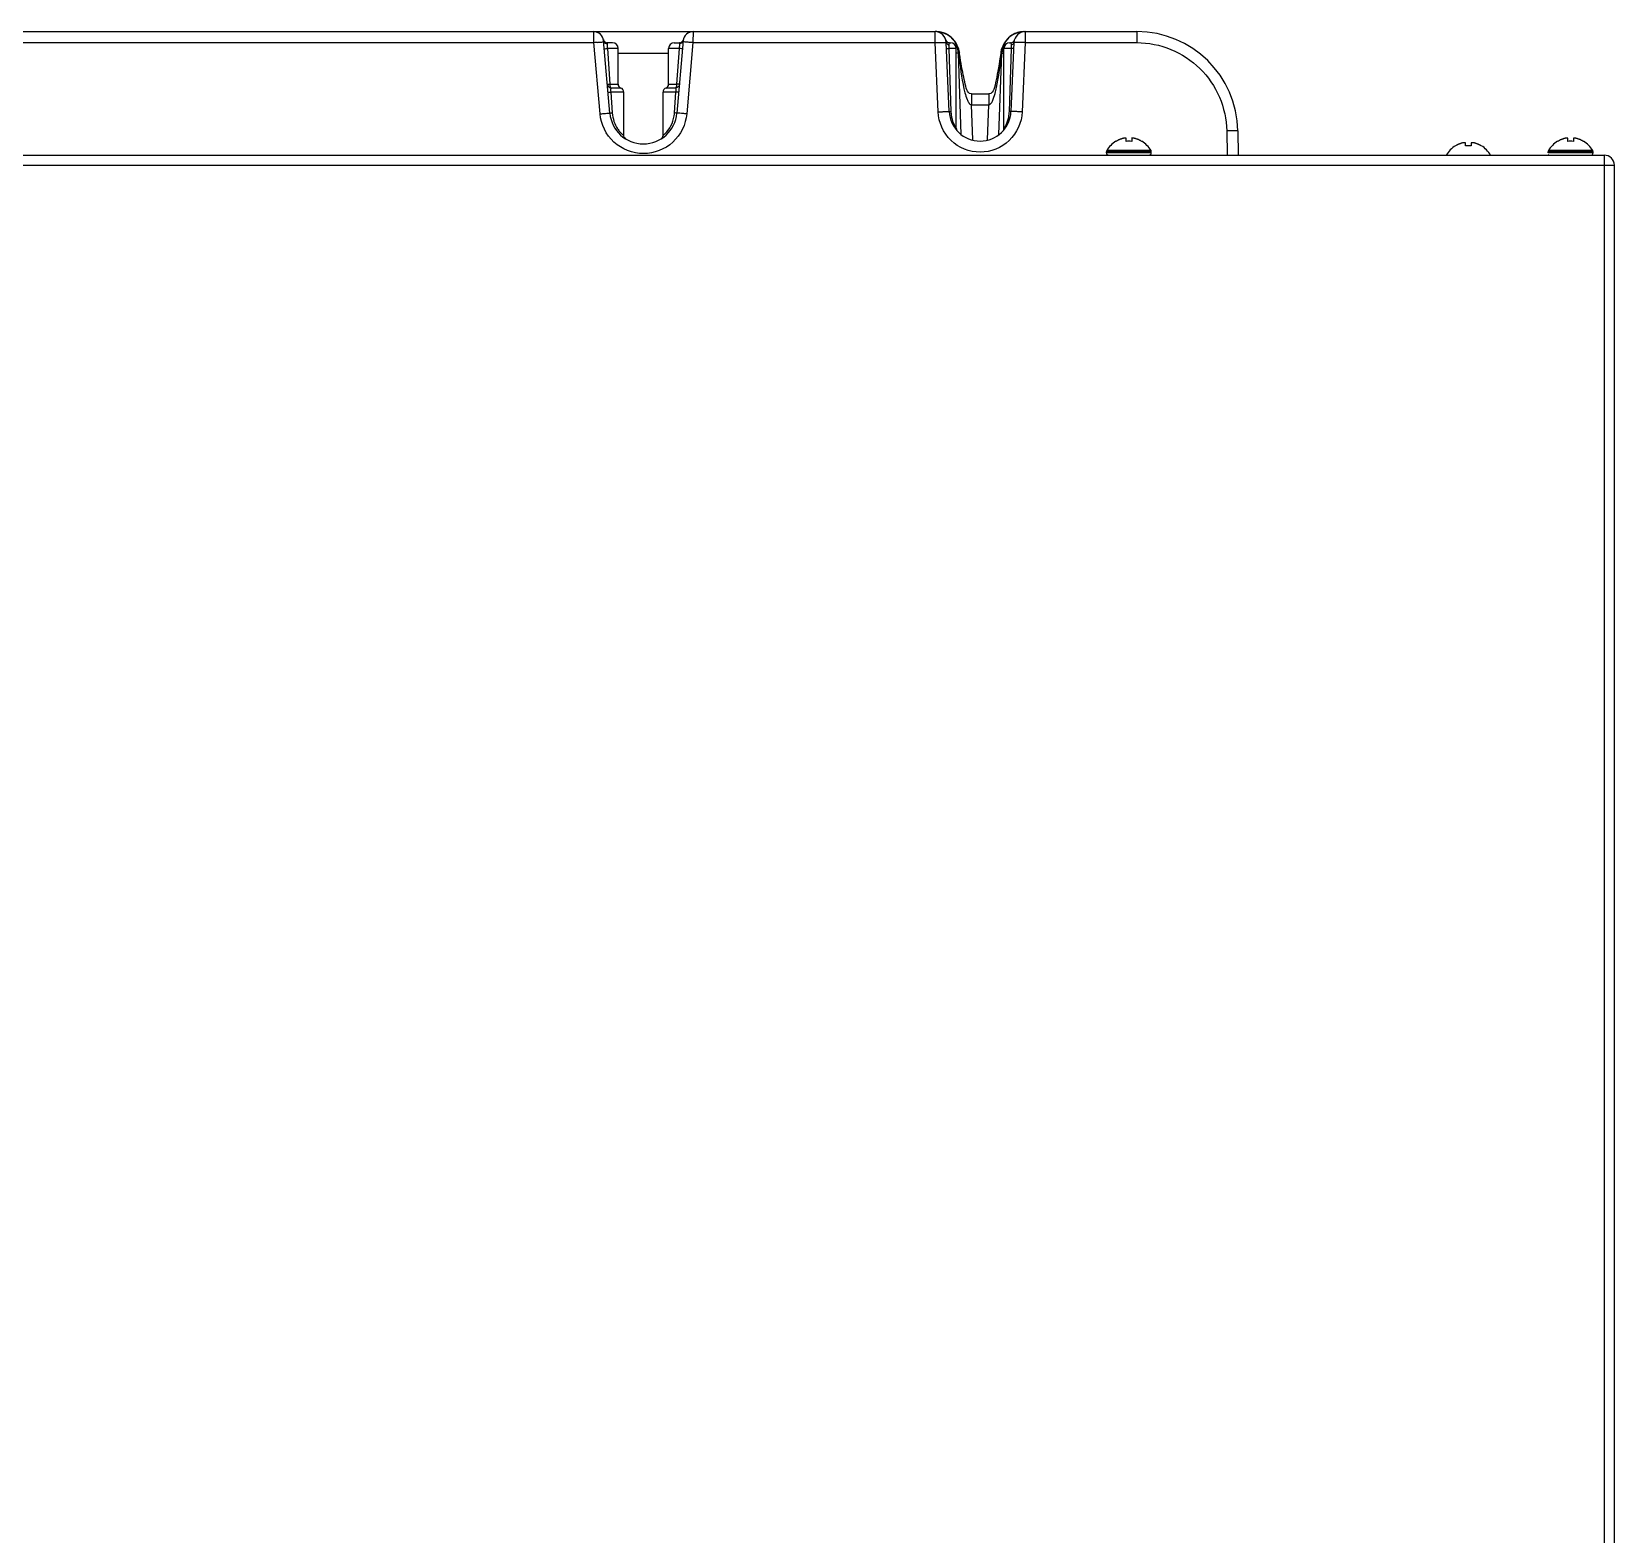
# Model space of a CAD drawing. Header units: millimetres. Extents: x -2618 to 1806, y -1718 to 1521.
# Drawn here: x 216.5 to 498.5, y -791.7 to -524 of the extents above; entities that cross this region are included whole.
import ezdxf

# ---------------------------------------------------------------- set-up
doc = ezdxf.new("R2010")
doc.units = ezdxf.units.MM
doc.header["$LTSCALE"] = 346.5
doc.layers.get('0').update_dxf_attribs({"linetype": 'CONTINUOUS'})
doc.layers.add('ASSI', color=7, linetype='CONTINUOUS')
doc.layers.add('GEOM', color=7, linetype='CONTINUOUS')

msp = doc.modelspace()

# ---------------------------------------------------------------- linework, layer by layer
for p, q in [((316.67, -525.93), (316.65, -523.97)), ((316.65, -523.97), (334.35, -523.97)), ((334.35, -523.97), (334.33, -525.93)), ((377.64, -523.97), (377.47, -523.97)), ((377.64, -524), (377.64, -523.97)), ((378.02, -523.98), (377.68, -523.97)), ((379.24, -524.28), (378.02, -523.98)), ((380.32, -524.94), (379.24, -524.28)), ((391.67, -524.32), (390.6, -525.01)), ((392.89, -523.99), (391.67, -524.32)), ((393.32, -523.97), (392.89, -523.99)), ((393.36, -523.97), (393.36, -524)), ((393.36, -523.97), (393.53, -523.97)), ((413.43, -523.97), (413.43, -525.93)), ((317.78, -538.61), (316.67, -525.93)), ((318.37, -525.39), (318.37, -525.38)), ((319.52, -538.49), (318.39, -525.57)), ((319.09, -526.97), (319.52, -533.31)), ((321, -526.97), (319.09, -526.97)), ((320, -525.97), (319.1, -525.97)), ((321, -533.31), (321, -526.97)), ((330, -533.31), (330, -526.97)), ((331.91, -526.97), (330, -526.97)), ((331, -525.97), (331.9, -525.97)), ((332.61, -525.57), (331.48, -538.49)), ((331.48, -533.31), (331.91, -526.97)), ((334.33, -525.93), (333.22, -538.61)), ((379.92, -526.97), (380.29, -538.18)), ((381.25, -526.97), (379.92, -526.97)), ((380.11, -525.97), (380.25, -525.97)), ((381.18, -525.91), (380.32, -524.94)), ((381.71, -527.11), (381.18, -525.91)), ((381.25, -541.18), (381.25, -526.97)), ((381.81, -527.62), (381.71, -527.11)), ((389.27, -527.2), (389.19, -527.62)), ((389.77, -526), (389.27, -527.2)), ((389.75, -541.18), (389.75, -526.97)), ((391.08, -526.97), (389.75, -526.97)), ((390.6, -525.01), (389.77, -526)), ((390.71, -538.18), (391.08, -526.97)), ((390.75, -525.97), (390.89, -525.97)), ((321, -527.83), (330, -527.83)), ((382.14, -542.29), (381.63, -527.83)), ((381.81, -527.62), (381.73, -527.79)), ((381.85, -527.94), (381.81, -527.62)), ((381.93, -528.51), (381.85, -527.94)), ((388.86, -542.28), (389.37, -527.83)), ((389.16, -527.83), (389.07, -528.49)), ((389.19, -527.62), (389.16, -527.83)), ((389.19, -527.62), (389.27, -527.79)), ((319.52, -533.31), (321, -533.31)), ((319.69, -534.72), (319.96, -538.43)), ((322, -534.72), (319.69, -534.72)), ((321.5, -534.01), (319.72, -534.01)), ((322, -542.44), (322, -534.72)), ((329, -542.44), (329, -534.72)), ((331.31, -534.72), (329, -534.72)), ((331.28, -534.01), (329.5, -534.01)), ((330, -533.31), (331.48, -533.31)), ((331.04, -538.43), (331.31, -534.72)), ((383.95, -535.07), (383.95, -537)), ((383.95, -535.07), (387.05, -535.07)), ((387.05, -535.07), (387.05, -537)), ((384.17, -543.26), (383.95, -537)), ((383.95, -537), (387.05, -537)), ((386.83, -543.27), (387.05, -537)), ((409.7, -543.52), (409.7, -543.49)), ((411.5, -543.52), (411.5, -542.97)), ((412.5, -542.97), (412.5, -543.52)), ((414.3, -543.49), (414.3, -543.52)), ((429.43, -541.66), (429.5, -545.97)), ((431.42, -541.66), (431.5, -545.97)), ((472, -544.32), (472, -543.77)), ((473, -543.77), (473, -544.32)), ((488.4, -543.52), (488.4, -543.49)), ((490.2, -543.52), (490.2, -542.97)), ((491.2, -542.97), (491.2, -543.52)), ((493, -543.49), (493, -543.52)), ((470.2, -544.32), (470.2, -544.29)), ((474.8, -544.29), (474.8, -544.32))]:
    msp.add_line(p, q)
for points in [[(383.95, -535.07), (383.88, -535.06), (383.6, -534.96), (383.4, -534.78), (383.26, -534.56), (383.14, -534.31), (383.04, -534.02), (382.94, -533.68), (382.84, -533.31), (382.75, -532.91), (382.66, -532.5), (382.57, -532.08), (382.48, -531.64), (382.39, -531.17), (382.29, -530.68), (382.2, -530.17), (382.11, -529.63), (382.02, -529.08), (381.93, -528.51)], [(389.07, -528.49), (388.97, -529.14), (388.87, -529.78), (388.76, -530.39), (388.66, -530.98), (388.55, -531.53), (388.45, -532.06), (388.35, -532.56), (388.25, -533.03), (388.15, -533.48), (388.04, -533.9), (387.92, -534.25), (387.8, -534.52), (387.64, -534.76), (387.39, -534.97), (387.05, -535.07)], [(322.36, -543.08), (322.09, -542.8), (322, -542.44)]]:
    msp.add_lwpolyline(points)
for centre, radius, start, end in [((316.65, -525.72), 1.75, 5, 90), ((334.35, -525.72), 1.75, 90, 175), ((377.64, -527.97), 4, 2, 90), ((377.68, -527.93), 3.96, 88.7411, 89.8189), ((377.68, -528), 4.03, 79.61, 88.717), ((377.67, -528.01), 4.04, 70.132, 79.621), ((377.67, -528.01), 4.05, 67.2098, 70.1136), ((377.66, -528.03), 4.06, 62.1511, 67.2083), ((377.66, -528.03), 4.07, 54.9693, 62.1489), ((393.36, -527.97), 4, 90, 178), ((393.34, -528.05), 4.08, 115.6557, 128.4849), ((393.33, -528.03), 4.06, 111.1699, 115.6314), ((393.33, -528.01), 4.04, 106.7855, 111.1698), ((393.32, -528), 4.03, 99.3459, 106.7739), ((393.32, -528), 4.03, 90.2065, 99.3566), ((413.43, -541.97), 18, 1, 90), ((324.79, -618.65), 93.07, 94.5946, 95.0064), ((319.1, -525.22), 0.75, 191.537, 270), ((320, -526.97), 1, 0, 90), ((331, -526.97), 1, 90, 180), ((331.9, -525.22), 0.75, 270, 348.463), ((326.21, -618.65), 93.07, 84.9936, 85.4054), ((380.11, -525.22), 0.75, 195.8266, 270), ((386.03, -526.61), 6.13, 181.5647, 183.3659), ((377.66, -528.04), 4.07, 53.3758, 54.9642), ((377.65, -528.05), 4.08, 49.9989, 53.3752), ((380.25, -526.97), 1, 0, 90), ((377.65, -528.05), 4.08, 45.0922, 49.9995), ((377.67, -528.03), 4.06, 42.7972, 45.0903), ((377.66, -528.04), 4.07, 38.7678, 42.7935), ((377.65, -528.05), 4.09, 30.1781, 38.7653), ((377.64, -528.05), 4.1, 17.633, 30.1484), ((377.65, -528.05), 4.09, 16.172, 17.6163), ((377.59, -528.06), 4.15, 5.8351, 16.1569), ((393.4, -528.06), 4.14, 163.15, 174.1655), ((393.36, -528.05), 4.1, 150.8188, 163.1113), ((390.75, -526.97), 1, 90, 180), ((393.35, -528.05), 4.09, 143.0966, 150.7915), ((393.34, -528.04), 4.07, 138.6219, 143.0956), ((393.34, -528.04), 4.07, 136.3665, 138.6186), ((393.34, -528.04), 4.08, 129.9171, 136.3653), ((393.33, -528.03), 4.06, 128.5019, 129.9138), ((390.89, -525.22), 0.75, 270, 344.1734), ((387.14, -526.64), 3.95, 359.7035, 2.1157), ((377.62, -528.06), 4.11, 3.6746, 5.8311), ((454.09, -521.77), 72.61, 184.7616, 185.5732), ((311.26, -521.32), 78.28, 354.5155, 355.2556), ((393.38, -528.06), 4.12, 174.166, 176.3307), ((321.75, -533.31), 0.75, 180, 250.5288), ((321.25, -534.72), 0.75, 0, 70.5288), ((329.75, -534.72), 0.75, 109.4712, 180), ((329.25, -533.31), 0.75, 289.4712, 0), ((325.5, -537.97), 6, 185, 355), ((324.79, -537.98), 6.27, 346.3702, 355.8977), ((386.44, -537.97), 6.15, 181.9219, 185.3029), ((386.32, -537.98), 6.03, 185.2889, 191.9011), ((384.63, -537.98), 6.08, 348.3969, 358.1009), ((385.5, -537.97), 5.5, 196.4964, 208.6594), ((382, -541.18), 0.75, 180, 222.5368), ((389, -541.18), 0.75, 317.4632, 0), ((385.5, -537.97), 5.5, 326.7936, 327.5177), ((385.5, -537.97), 5.5, 335.0393, 342.4331), ((328.25, -542.44), 0.75, 301.5881, 0), ((412.2, -547.59), 4.8, 121.3727, 149.6988), ((412.19, -547.58), 4.75, 118.9684, 121.5341), ((412.18, -547.57), 4.75, 118.0072, 118.9681), ((412.18, -547.57), 4.75, 116.6805, 118.0073), ((412.18, -547.57), 4.74, 115.5405, 116.6805), ((412.18, -547.56), 4.74, 114.5711, 115.5404), ((412.18, -547.56), 4.73, 113.3194, 114.5711), ((412.18, -547.55), 4.73, 112.5461, 113.3194), ((412.17, -547.55), 4.72, 111.0144, 112.5463), ((412.17, -547.54), 4.72, 110.517, 111.0141), ((412.17, -547.53), 4.7, 108.4648, 110.5176), ((412.16, -547.51), 4.68, 107.3827, 108.4643), ((412.16, -547.5), 4.67, 106.3946, 107.3827), ((412.15, -547.47), 4.64, 104.3176, 106.396), ((411.25, -544.95), 1.99, 93.6605, 97.2792), ((411.25, -544.92), 1.96, 92.4443, 93.6521), ((411.25, -544.91), 1.95, 89.9378, 92.445), ((411.25, -544.91), 1.95, 88.1324, 89.9356), ((411.25, -544.92), 1.96, 86.2517, 88.132), ((411.25, -544.95), 2, 82.7212, 86.2442), ((412, -547.29), 3.8, 82.4351, 97.5649), ((412.75, -544.95), 2, 93.7558, 97.2788), ((412.75, -544.92), 1.96, 91.868, 93.7483), ((412.75, -544.91), 1.95, 90.0644, 91.8677), ((412.75, -544.91), 1.95, 87.555, 90.0621), ((412.75, -544.92), 1.96, 86.3479, 87.5558), ((412.75, -544.95), 1.99, 82.7209, 86.3395), ((411.85, -547.47), 4.64, 73.604, 75.6824), ((411.84, -547.5), 4.67, 72.6173, 73.6054), ((411.84, -547.51), 4.68, 71.5357, 72.6173), ((411.83, -547.53), 4.7, 69.4824, 71.5352), ((411.83, -547.54), 4.72, 68.9859, 69.483), ((411.83, -547.55), 4.72, 67.4537, 68.9856), ((411.82, -547.55), 4.73, 66.6806, 67.4539), ((411.82, -547.56), 4.73, 65.4289, 66.6806), ((411.82, -547.56), 4.74, 64.4596, 65.4289), ((411.82, -547.57), 4.74, 63.3195, 64.4595), ((411.82, -547.57), 4.75, 61.9927, 63.3195), ((411.82, -547.57), 4.75, 61.0319, 61.9928), ((411.81, -547.58), 4.75, 58.4659, 61.0316), ((411.8, -547.59), 4.8, 30.3012, 58.6273), ((472.69, -548.38), 4.75, 118.9684, 121.5341), ((472.68, -548.37), 4.75, 118.0072, 118.9681), ((472.68, -548.37), 4.75, 116.6805, 118.0073), ((472.68, -548.37), 4.74, 115.5405, 116.6805), ((472.68, -548.36), 4.74, 114.5711, 115.5404), ((472.68, -548.36), 4.73, 113.3194, 114.5711), ((472.68, -548.35), 4.73, 112.5461, 113.3194), ((472.67, -548.35), 4.72, 111.0144, 112.5463), ((472.67, -548.34), 4.72, 110.517, 111.0141), ((472.67, -548.33), 4.7, 108.4648, 110.5176), ((472.66, -548.31), 4.68, 107.3827, 108.4643), ((472.66, -548.3), 4.67, 106.3946, 107.3827), ((472.65, -548.27), 4.64, 104.3176, 106.396), ((471.75, -545.75), 1.99, 93.6605, 97.2792), ((471.75, -545.72), 1.96, 92.4443, 93.6521), ((471.75, -545.71), 1.95, 89.9378, 92.445), ((471.75, -545.71), 1.95, 88.1324, 89.9356), ((471.75, -545.72), 1.96, 86.2517, 88.132), ((471.75, -545.75), 2, 82.7212, 86.2442), ((473.25, -545.75), 2, 93.7558, 97.2788), ((473.25, -545.72), 1.96, 91.868, 93.7483), ((473.25, -545.71), 1.95, 90.0644, 91.8677), ((473.25, -545.71), 1.95, 87.555, 90.0621), ((473.25, -545.72), 1.96, 86.3479, 87.5558), ((473.25, -545.75), 1.99, 82.7209, 86.3395), ((472.35, -548.27), 4.64, 73.604, 75.6824), ((472.34, -548.3), 4.67, 72.6173, 73.6054), ((472.34, -548.31), 4.68, 71.5357, 72.6173), ((472.33, -548.33), 4.7, 69.4824, 71.5352), ((472.33, -548.34), 4.72, 68.9859, 69.483), ((472.33, -548.35), 4.72, 67.4537, 68.9856), ((472.32, -548.35), 4.73, 66.6806, 67.4539), ((472.32, -548.36), 4.73, 65.4289, 66.6806), ((472.32, -548.36), 4.74, 64.4596, 65.4289), ((472.32, -548.37), 4.74, 63.3195, 64.4595), ((472.32, -548.37), 4.75, 61.9927, 63.3195), ((472.32, -548.37), 4.75, 61.0319, 61.9928), ((472.31, -548.38), 4.75, 58.4659, 61.0316), ((490.9, -547.59), 4.8, 121.3727, 149.6988), ((490.89, -547.58), 4.75, 118.9684, 121.5341), ((490.88, -547.57), 4.75, 118.0072, 118.9681), ((490.88, -547.57), 4.75, 116.6805, 118.0073), ((490.88, -547.57), 4.74, 115.5405, 116.6805), ((490.88, -547.56), 4.74, 114.5711, 115.5404), ((490.88, -547.56), 4.73, 113.3194, 114.5711), ((490.88, -547.55), 4.73, 112.5461, 113.3194), ((490.87, -547.55), 4.72, 111.0144, 112.5463), ((490.87, -547.54), 4.72, 110.517, 111.0141), ((490.87, -547.53), 4.7, 108.4648, 110.5176), ((490.86, -547.51), 4.68, 107.3827, 108.4643), ((490.86, -547.5), 4.67, 106.3946, 107.3827), ((490.85, -547.47), 4.64, 104.3176, 106.396), ((489.95, -544.95), 1.99, 93.6605, 97.2792), ((489.95, -544.92), 1.96, 92.4443, 93.6521), ((489.95, -544.91), 1.95, 89.9378, 92.445), ((489.95, -544.91), 1.95, 88.1324, 89.9356), ((489.95, -544.92), 1.96, 86.2517, 88.132), ((489.95, -544.95), 2, 82.7212, 86.2442), ((490.7, -547.29), 3.8, 82.4351, 97.5649), ((491.45, -544.95), 2, 93.7558, 97.2788), ((491.45, -544.92), 1.96, 91.868, 93.7483), ((491.45, -544.91), 1.95, 90.0644, 91.8677), ((491.45, -544.91), 1.95, 87.555, 90.0621), ((491.45, -544.92), 1.96, 86.3479, 87.5558), ((491.45, -544.95), 1.99, 82.7209, 86.3395), ((490.55, -547.47), 4.64, 73.604, 75.6824), ((490.54, -547.5), 4.67, 72.6173, 73.6054), ((490.54, -547.51), 4.68, 71.5357, 72.6173), ((490.53, -547.53), 4.7, 69.4824, 71.5352), ((490.53, -547.54), 4.72, 68.9859, 69.483), ((490.53, -547.55), 4.72, 67.4537, 68.9856), ((490.52, -547.55), 4.73, 66.6806, 67.4539), ((490.52, -547.56), 4.73, 65.4289, 66.6806), ((490.52, -547.56), 4.74, 64.4596, 65.4289), ((490.52, -547.57), 4.74, 63.3195, 64.4595), ((490.52, -547.57), 4.75, 61.9927, 63.3195), ((490.52, -547.57), 4.75, 61.0319, 61.9928), ((490.51, -547.58), 4.75, 58.4659, 61.0316), ((490.5, -547.59), 4.8, 30.3012, 58.6273), ((472.7, -548.39), 4.8, 121.3727, 149.6988), ((472.5, -548.09), 3.8, 82.4351, 97.5649), ((472.3, -548.39), 4.8, 30.3012, 58.6273), ((490.9, -548.39), 4.8, 148.0159, 149.6988), ((490.5, -548.39), 4.8, 31.34, 31.9841)]:
    msp.add_arc(centre, radius, start, end)
for points, knots in [([(317.34, -525.88), (317.59, -525.86), (317.94, -525.85), (318.3, -525.79), (318.41, -525.81)], [0, 0, 0, 0, 0.700093, 1, 1, 1, 1]), ([(318.41, -525.81), (318.41, -525.81), (318.41, -525.81), (318.41, -525.81), (318.41, -525.81)], [0, 0, 0, 0, 0.68249, 1, 1, 1, 1]), ([(318.52, -527.04), (318.52, -527.02), (318.61, -527.03), (318.75, -526.98), (318.95, -526.98), (319.09, -526.97)], [0, 0, 0, 0, 0.072605, 0.280394, 1, 1, 1, 1]), ([(319.1, -525.97), (319.08, -525.97), (319.02, -526.02), (319.04, -526.09), (319.03, -526.13)], [0, 0, 0, 0, 0.335138, 1, 1, 1, 1]), ([(319.03, -526.13), (319.03, -526.16), (319.03, -526.22), (319.03, -526.29), (319.03, -526.32)], [0, 0, 0, 0, 0.455049, 1, 1, 1, 1]), ([(331.97, -526.13), (331.96, -526.09), (331.98, -526.02), (331.92, -525.97), (331.9, -525.97)], [0, 0, 0, 0, 0.664835, 1, 1, 1, 1]), ([(331.91, -526.97), (331.92, -526.89), (331.95, -526.61), (331.98, -526.33), (331.97, -526.13)], [0, 0, 0, 0, 0.294378, 1, 1, 1, 1]), ([(332.48, -527.04), (332.48, -527.02), (332.39, -527.03), (332.25, -526.98), (332.05, -526.98), (331.91, -526.97)], [0, 0, 0, 0, 0.072605, 0.280394, 1, 1, 1, 1]), ([(333.66, -525.88), (333.41, -525.86), (333.06, -525.85), (332.7, -525.79), (332.59, -525.81)], [0, 0, 0, 0, 0.700093, 1, 1, 1, 1]), ([(332.59, -525.81), (332.59, -525.81), (332.59, -525.81), (332.59, -525.81), (332.59, -525.81)], [0, 0, 0, 0, 0.68249, 1, 1, 1, 1]), ([(379.47, -525.88), (379.47, -526.04), (379.65, -526.24), (379.86, -526.31), (379.92, -526.33)], [0, 0, 0, 0, 0.70476, 1, 1, 1, 1]), ([(379.52, -527), (379.51, -526.97), (379.73, -527.02), (379.82, -526.98), (379.92, -526.97)], [0, 0, 0, 0, 0.269947, 1, 1, 1, 1]), ([(379.93, -526.21), (379.93, -526.23), (379.93, -526.27), (379.92, -526.31), (379.92, -526.33)], [0, 0, 0, 0, 0.476101, 1, 1, 1, 1]), ([(380.11, -525.97), (380.07, -525.97), (379.94, -525.99), (379.94, -526.14), (379.93, -526.21)], [0, 0, 0, 0, 0.355281, 1, 1, 1, 1]), ([(390.93, -525.97), (390.92, -525.97), (390.91, -525.97), (390.89, -525.97), (390.89, -525.97)], [0, 0, 0, 0, 0.518871, 1, 1, 1, 1]), ([(391.01, -526.01), (391, -526), (390.98, -525.98), (390.94, -525.97), (390.93, -525.97)], [0, 0, 0, 0, 0.514255, 1, 1, 1, 1]), ([(391.04, -526.06), (391.04, -526.05), (391.03, -526.03), (391.02, -526.02), (391.01, -526.01)], [0, 0, 0, 0, 0.536873, 1, 1, 1, 1]), ([(391.53, -525.88), (391.53, -526.04), (391.35, -526.24), (391.14, -526.31), (391.08, -526.33)], [0, 0, 0, 0, 0.704731, 1, 1, 1, 1]), ([(391.09, -526.49), (391.09, -526.46), (391.09, -526.41), (391.08, -526.36), (391.08, -526.33)], [0, 0, 0, 0, 0.524756, 1, 1, 1, 1]), ([(391.48, -527), (391.49, -526.97), (391.27, -527.02), (391.18, -526.98), (391.08, -526.97)], [0, 0, 0, 0, 0.269947, 1, 1, 1, 1]), ([(413.43, -525.93), (415.49, -525.93), (419.65, -526.75), (424.93, -530.24), (428.5, -535.46), (429.39, -539.6), (429.43, -541.66)], [0, 0, 0, 0, 0.25019, 0.500253, 0.75014, 1, 1, 1, 1]), ([(381.63, -527.83), (381.63, -527.8), (381.46, -527.81), (381.38, -527.79), (381.29, -527.79)], [0, 0, 0, 0, 0.261865, 1, 1, 1, 1]), ([(381.73, -527.79), (381.71, -527.8), (381.69, -527.8), (381.67, -527.81), (381.66, -527.81)], [0, 0, 0, 0, 0.57464, 1, 1, 1, 1]), ([(388.17, -534.99), (388.27, -534.63), (388.75, -532.59), (389.02, -530.51), (389.18, -528.8)], [0, 0, 0, 0, 0.17834, 1, 1, 1, 1]), ([(389.27, -527.79), (389.29, -527.8), (389.31, -527.8), (389.33, -527.81), (389.34, -527.81)], [0, 0, 0, 0, 0.574749, 1, 1, 1, 1]), ([(389.37, -527.83), (389.37, -527.8), (389.54, -527.81), (389.62, -527.79), (389.71, -527.79)], [0, 0, 0, 0, 0.261865, 1, 1, 1, 1]), ([(319.07, -533.37), (319.07, -533.33), (319.32, -533.37), (319.41, -533.32), (319.52, -533.31)], [0, 0, 0, 0, 0.273538, 1, 1, 1, 1]), ([(319.2, -534.79), (319.2, -534.77), (319.27, -534.78), (319.39, -534.74), (319.57, -534.73), (319.69, -534.72)], [0, 0, 0, 0, 0.071789, 0.27622, 1, 1, 1, 1]), ([(319.61, -533.85), (319.63, -533.89), (319.66, -533.94), (319.7, -533.99), (319.72, -534.01)], [0, 0, 0, 0, 0.548903, 1, 1, 1, 1]), ([(319.72, -534.01), (319.67, -534.08), (319.65, -534.34), (319.67, -534.57), (319.69, -534.72)], [0, 0, 0, 0, 0.362986, 1, 1, 1, 1]), ([(331.28, -534.01), (331.31, -533.98), (331.46, -533.77), (331.48, -533.51), (331.48, -533.31)], [0, 0, 0, 0, 0.182789, 1, 1, 1, 1]), ([(331.31, -534.07), (331.31, -534.06), (331.3, -534.04), (331.29, -534.02), (331.28, -534.01)], [0, 0, 0, 0, 0.541817, 1, 1, 1, 1]), ([(331.8, -534.79), (331.8, -534.77), (331.73, -534.78), (331.61, -534.74), (331.43, -534.73), (331.31, -534.72)], [0, 0, 0, 0, 0.071789, 0.27622, 1, 1, 1, 1]), ([(331.93, -533.37), (331.93, -533.33), (331.68, -533.37), (331.59, -533.32), (331.48, -533.31)], [0, 0, 0, 0, 0.273538, 1, 1, 1, 1]), ([(382.8, -534.89), (382.91, -535.29), (383.1, -535.89), (383.43, -536.61), (383.75, -536.99), (383.95, -537)], [0, 0, 0, 0, 0.501872, 0.752696, 1, 1, 1, 1]), ([(387.05, -537), (387.35, -536.99), (387.83, -536.12), (388.04, -535.45), (388.17, -534.99)], [0, 0, 0, 0, 0.389603, 1, 1, 1, 1]), ([(317.78, -538.61), (318, -538.6), (318.41, -538.56), (318.9, -538.52), (319.21, -538.51), (319.38, -538.49), (319.45, -538.5), (319.52, -538.48), (319.52, -538.49)], [0, 0, 0, 0, 0.382613, 0.706876, 0.831094, 0.923557, 0.98045, 1, 1, 1, 1]), ([(319.52, -538.49), (319.52, -538.45), (319.76, -538.49), (319.85, -538.44), (319.96, -538.43)], [0, 0, 0, 0, 0.273206, 1, 1, 1, 1]), ([(319.96, -538.43), (320, -538.95), (320.19, -539.95), (320.73, -541.07), (321.27, -541.78), (321.58, -542.09), (321.79, -542.29), (321.9, -542.34), (321.98, -542.47), (322, -542.44)], [0, 0, 0, 0, 0.336365, 0.656696, 0.796159, 0.906389, 0.946819, 0.97625, 1, 1, 1, 1]), ([(331.48, -538.49), (331.48, -538.45), (331.24, -538.49), (331.15, -538.44), (331.04, -538.43)], [0, 0, 0, 0, 0.273207, 1, 1, 1, 1]), ([(333.22, -538.61), (333, -538.6), (332.59, -538.56), (332.1, -538.52), (331.79, -538.51), (331.62, -538.49), (331.55, -538.5), (331.48, -538.48), (331.48, -538.49)], [0, 0, 0, 0, 0.382613, 0.706877, 0.831094, 0.923557, 0.98045, 1, 1, 1, 1]), ([(380.01, -538.21), (380, -538.18), (380.16, -538.21), (380.22, -538.18), (380.29, -538.18)], [0, 0, 0, 0, 0.265196, 1, 1, 1, 1]), ([(390.99, -538.21), (391, -538.18), (390.84, -538.21), (390.78, -538.18), (390.71, -538.18)], [0, 0, 0, 0, 0.265196, 1, 1, 1, 1]), ([(333.22, -538.61), (333.06, -540.48), (331.24, -544.22), (325.5, -546.42), (319.76, -544.22), (317.94, -540.48), (317.78, -538.61)], [0, 0, 0, 0, 0.25004, 0.500105, 0.750142, 1, 1, 1, 1]), ([(380.42, -539.23), (380.52, -539.69), (380.71, -540.33), (381.1, -540.91), (381.2, -541.14), (381.25, -541.18)], [0, 0, 0, 0, 0.665012, 0.906663, 1, 1, 1, 1]), ([(389.75, -541.18), (389.69, -541.22), (390.04, -540.81), (390.1, -540.57), (390.43, -539.89), (390.54, -539.44), (390.59, -539.2)], [0, 0, 0, 0, 0.093384, 0.33517, 0.653095, 1, 1, 1, 1]), ([(431.42, -541.66), (431.42, -541.64), (431.34, -541.66), (431.26, -541.64), (431.06, -541.64), (430.71, -541.64), (430.15, -541.65), (429.68, -541.65), (429.43, -541.66)], [0, 0, 0, 0, 0.019558, 0.076469, 0.168957, 0.293199, 0.61748, 1, 1, 1, 1])]:
    msp.add_open_spline(points, degree=3, knots=knots)
for points in [[(318.39, -525.57), (318.4, -525.66), (318.44, -525.76), (318.49, -525.84)], [(318.49, -525.84), (318.55, -525.92), (318.63, -525.99), (318.72, -526.04)], [(318.72, -526.04), (318.82, -526.09), (318.92, -526.12), (319.03, -526.13)], [(319.03, -526.32), (319.04, -526.54), (319.07, -526.76), (319.09, -526.97)], [(332.28, -526.04), (332.18, -526.09), (332.08, -526.12), (331.97, -526.13)], [(332.61, -525.57), (332.59, -525.76), (332.45, -525.95), (332.28, -526.04)], [(379.92, -526.33), (379.9, -526.48), (379.9, -526.63), (379.91, -526.78)], [(391.08, -526.33), (391.07, -526.24), (391.07, -526.14), (391.04, -526.06)], [(391.08, -526.97), (391.09, -526.87), (391.09, -526.76), (391.09, -526.66)], [(381.82, -528.82), (382.02, -530.86), (382.27, -532.91), (382.8, -534.89)], [(319.07, -533.37), (319.1, -533.67), (319.42, -533.98), (319.72, -534.01)], [(319.52, -533.31), (319.52, -533.41), (319.52, -533.51), (319.54, -533.6)], [(319.54, -533.6), (319.56, -533.69), (319.58, -533.77), (319.61, -533.85)], [(331.93, -533.37), (331.9, -533.67), (331.58, -533.98), (331.28, -534.01)], [(331.34, -534.34), (331.34, -534.25), (331.34, -534.16), (331.31, -534.07)], [(331.31, -534.72), (331.33, -534.59), (331.34, -534.46), (331.34, -534.34)], [(329, -542.44), (329.94, -541.74), (330.6, -540.6), (330.88, -539.46)]]:
    msp.add_open_spline(points, degree=3)
at = {"layer": 'ASSI'}
for p, q in [((408, -545.57), (408, -545.37)), ((416, -545.37), (408, -545.37)), ((416, -545.57), (408, -545.57)), ((415.95, -545.17), (408.05, -545.17)), ((416, -545.57), (416, -545.37)), ((486.7, -545.57), (486.7, -545.37)), ((494.7, -545.37), (486.7, -545.37)), ((494.7, -545.57), (486.7, -545.57)), ((494.65, -545.17), (486.75, -545.17)), ((494.7, -545.57), (494.7, -545.37))]:
    msp.add_line(p, q, dxfattribs=at)
for centre, start, end in [((408.4, -545.37), 149.6988, 180), ((408.4, -545.57), 180, 270), ((415.6, -545.57), 270, 0), ((415.6, -545.37), 0, 30.3012), ((487.1, -545.37), 149.6988, 180), ((494.3, -545.37), 0, 30.3012), ((494.3, -545.57), 330, 0)]:
    msp.add_arc(centre, 0.4, start, end, dxfattribs=at)
at = {"layer": 'GEOM'}
for p, q in [((180.75, -523.97), (316.65, -523.97)), ((334.35, -523.97), (377.47, -523.97)), ((377.47, -525.93), (377.47, -523.97)), ((393.53, -523.97), (393.53, -525.93)), ((393.53, -523.97), (413.43, -523.97)), ((180.75, -525.93), (316.67, -525.93)), ((334.33, -525.93), (377.47, -525.93)), ((378.01, -538.26), (377.47, -525.93)), ((380.01, -538.21), (379.47, -525.88)), ((391.53, -525.88), (390.99, -538.21)), ((393.53, -525.93), (392.99, -538.26)), ((393.53, -525.93), (413.43, -525.93)), ((-99.7, -545.97), (496.7, -545.97)), ((496.7, -545.97), (496.7, -547.77)), ((-101.49, -547.77), (496.7, -547.77)), ((496.7, -547.77), (496.7, -1156.37)), ((496.7, -547.77), (498.5, -547.77)), ((498.5, -1154.57), (498.5, -547.77))]:
    msp.add_line(p, q, dxfattribs=at)
for centre, radius, start, end in [((377.47, -525.97), 2, 2.5, 90), ((393.53, -525.97), 2, 90, 177.5), ((385.5, -537.97), 5.5, 182.5, 357.5), ((496.7, -547.77), 1.8, 0, 90)]:
    msp.add_arc(centre, radius, start, end, dxfattribs=at)
for points, knots in [([(377.47, -525.93), (377.72, -525.92), (378.19, -525.91), (378.75, -525.88), (379.1, -525.88), (379.3, -525.87), (379.39, -525.89), (379.47, -525.87), (379.47, -525.88)], [0, 0, 0, 0, 0.382497, 0.706794, 0.831045, 0.923533, 0.980441, 1, 1, 1, 1]), ([(393.53, -525.93), (393.28, -525.92), (392.81, -525.91), (392.25, -525.88), (391.9, -525.88), (391.7, -525.87), (391.61, -525.89), (391.53, -525.87), (391.53, -525.88)], [0, 0, 0, 0, 0.382498, 0.706795, 0.831046, 0.923533, 0.980441, 1, 1, 1, 1]), ([(378.01, -538.26), (378.26, -538.25), (378.73, -538.23), (379.29, -538.21), (379.64, -538.21), (379.84, -538.19), (379.92, -538.22), (380, -538.2), (380.01, -538.21)], [0, 0, 0, 0, 0.382555, 0.706829, 0.831062, 0.923541, 0.980444, 1, 1, 1, 1]), ([(392.99, -538.26), (392.91, -540.12), (391.21, -543.93), (385.5, -546.19), (379.78, -543.92), (378.09, -540.12), (378.01, -538.26)], [0, 0, 0, 0, 0.250048, 0.500114, 0.750159, 1, 1, 1, 1]), ([(392.99, -538.26), (392.74, -538.25), (392.27, -538.23), (391.71, -538.21), (391.36, -538.21), (391.16, -538.19), (391.08, -538.22), (391, -538.2), (390.99, -538.21)], [0, 0, 0, 0, 0.382555, 0.706829, 0.831062, 0.923541, 0.980444, 1, 1, 1, 1])]:
    msp.add_open_spline(points, degree=3, knots=knots, dxfattribs=at)

doc.saveas('drawing.dxf')
